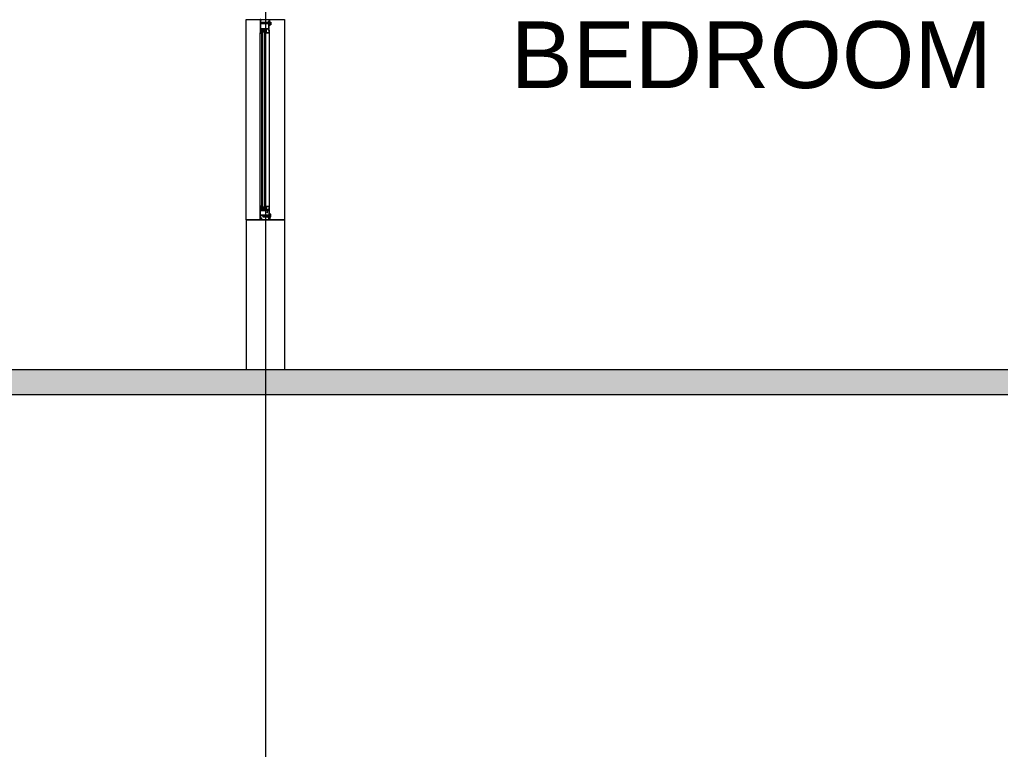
# Model space of a CAD drawing. Header units: metres. Extents: x 750 to 3116, y -341 to 1465.
# Drawn here: x 2693.3 to 2699.18, y 886.01 to 890.39 of the extents above; entities that cross this region are included whole.
import ezdxf

# ---------------------------------------------------------------- set-up
doc = ezdxf.new("R2010")
doc.units = ezdxf.units.M
for name, color, linetype, lineweight in [('Centre Line', 7, 'Continuous', 13), ('Door', 253, 'Continuous', 5), ('Hatch', 251, 'Continuous', 5), ('Hidden line', 251, 'Continuous', 5), ('RCC', 254, 'Continuous', 15), ('Wall ext', 20, 'Continuous', 18), ('WINDOW', 33, 'Continuous', 5)]:
    doc.layers.add(name, color=color, linetype=linetype, lineweight=lineweight)
doc.layers.add('Text', color=7, linetype='Continuous')
doc.styles.get("Standard").update_dxf_attribs({"font": 'arial.ttf'})

# ---------------------------------------------------------------- blocks, each defined once
blk = doc.blocks.new('Window')
at = {"layer": 'WINDOW', "lineweight": 5}
h = blk.add_hatch(dxfattribs=at)
h.set_pattern_fill('DOTS', color=256, scale=20, angle=360, style=0)
h.set_pattern_definition([(1e-14, (11585361.902, 4479157.1984), (0.625, -1.25), [0, -1.25])])
h.paths.add_polyline_path([(11585225.8, 4478958.5), (11585223.8, 4478956.5), (11585223.8, 4478963.5, 0.15153), (11585235.8, 4478963.5), (11585235.8, 4478956.5), (11585233.8, 4478958.5)])
h = blk.add_hatch(dxfattribs=at)
h.set_pattern_fill('HEX', color=256, scale=6, angle=360, style=0)
h.set_pattern_definition([(1e-14, (11585361.902, 4479157.1984), (3e-15, -1.299038), [0.75, -1.5]), (240, (11585361.902, 4479157.1984), (-1.125, 0.649519), [0.75, -1.5]), (300, (11585362.652, 4479157.1984), (-1.125, -0.649519), [0.75, -1.5])])
h.paths.add_polyline_path([(11585224.5, 4478951.5), (11585224.5, 4478956.2), (11585226.1, 4478957.8), (11585233.5, 4478957.8), (11585235.1, 4478956.2), (11585235.1, 4478951.5)])
h = blk.add_hatch(dxfattribs=at)
h.set_pattern_fill('DOTS', color=256, scale=8, angle=90, style=0)
h.set_pattern_definition([(270, (11584876.50757, 4477156.80685), (-0.5, -0.25), [0, -0.5])])
edge = h.paths.add_edge_path(flags=16)
edge.add_line((11585243.9, 4478947.7), (11585243.3, 4478947.7))
edge.add_arc((11585243.3, 4478948.3), 0.6, -270, -90, ccw=False)
edge.add_line((11585243.3, 4478948.9), (11585243.9, 4478948.9))
edge.add_arc((11585243.9, 4478948.3), 0.6, -90, 90, ccw=False)
edge = h.paths.add_edge_path()
edge.add_arc((11585240, 4478950.6), 0.25, 130, 305)
edge.add_line((11585240.1, 4478950.4), (11585240.7, 4478951.2))
edge.add_arc((11585240.9, 4478951), 0.2, 0, 125, ccw=False)
edge.add_line((11585241.1, 4478951), (11585241.1, 4478949.7))
edge.add_line((11585241.1, 4478949.7), (11585239.8, 4478948.3))
edge.add_arc((11585240, 4478948.1), 0.25, 130, 305)
edge.add_line((11585240.1, 4478947.9), (11585240.7, 4478948.7))
edge.add_arc((11585240.9, 4478948.5), 0.2, 0, 125, ccw=False)
edge.add_line((11585241.1, 4478948.5), (11585241.1, 4478947.2))
edge.add_line((11585241.1, 4478947.2), (11585239.8, 4478945.8))
edge.add_arc((11585240, 4478945.6), 0.25, 130, 305)
edge.add_line((11585240.1, 4478945.4), (11585240.7, 4478946.2))
edge.add_arc((11585240.9, 4478946), 0.2, 0, 125, ccw=False)
edge.add_line((11585241.1, 4478946), (11585241.1, 4478945.3))
edge.add_arc((11585239.6, 4478945.3), 1.5, -55, 0, ccw=False)
edge.add_line((11585240.4, 4478944.1), (11585239.1, 4478942.8))
edge.add_arc((11585239.3, 4478942.5), 0.4, 125, 295)
edge.add_line((11585239.5, 4478942.1), (11585241, 4478943))
edge.add_arc((11585245.2, 4478934), 10, 96.65945, 115, ccw=False)
edge.add_arc((11585244, 4478944.4), 0.5, -83.34055, 0)
edge.add_line((11585244.5, 4478944.4), (11585244.5, 4478944.9))
edge.add_line((11585244.5, 4478944.9), (11585242.7, 4478944.9))
edge.add_line((11585242.7, 4478944.9), (11585242.7, 4478946.8))
edge.add_line((11585242.7, 4478946.8), (11585243.7, 4478946.8))
edge.add_line((11585243.7, 4478946.8), (11585243.7, 4478946.5))
edge.add_arc((11585243.9, 4478946.5), 0.2, 180, 321.75836)
edge.add_line((11585244, 4478946.4), (11585245, 4478947.7))
edge.add_arc((11585244.3, 4478948.3), 1, -38.24164, 38.24164)
edge.add_line((11585245, 4478948.9), (11585244, 4478950.2))
edge.add_arc((11585243.9, 4478950.1), 0.2, 38.24164, 180)
edge.add_line((11585243.7, 4478950.1), (11585243.7, 4478949.8))
edge.add_line((11585243.7, 4478949.8), (11585242.7, 4478949.8))
edge.add_line((11585242.7, 4478949.8), (11585242.7, 4478952.6))
edge.add_line((11585242.7, 4478952.6), (11585241.5, 4478952.6))
edge.add_line((11585241.5, 4478952.6), (11585239.8, 4478950.8))
h = blk.add_hatch(dxfattribs=at)
h.set_pattern_fill('DOTS', color=256, scale=20, angle=360, style=0)
h.set_pattern_definition([(360, (11585361.902, 4477692.0772), (0.625, 1.25), [0, -1.25])])
h.paths.add_polyline_path([(11585225.8, 4477890.8), (11585223.8, 4477892.8), (11585223.8, 4477885.8, -0.15153), (11585235.8, 4477885.8), (11585235.8, 4477892.8), (11585233.8, 4477890.8)])
h = blk.add_hatch(dxfattribs=at)
h.set_pattern_fill('HEX', color=256, scale=6, angle=360, style=0)
h.set_pattern_definition([(360, (11585361.902, 4477692.0772), (3e-15, 1.299038), [0.75, -1.5]), (120, (11585361.902, 4477692.0772), (-1.125, -0.649519), [0.75, -1.5]), (60, (11585362.652, 4477692.0772), (-1.125, 0.649519), [0.75, -1.5])])
h.paths.add_polyline_path([(11585224.5, 4477897.8), (11585224.5, 4477893.1), (11585226.1, 4477891.5), (11585233.5, 4477891.5), (11585235.1, 4477893.1), (11585235.1, 4477897.8)])
h = blk.add_hatch(dxfattribs=at)
h.set_pattern_fill('DOTS', color=256, scale=8, angle=90, style=0)
h.set_pattern_definition([(90, (11584876.50757, 4479692.46877), (-0.5, 0.25), [0, -0.5])])
edge = h.paths.add_edge_path(flags=16)
edge.add_line((11585243.9, 4477901.6), (11585243.3, 4477901.6))
edge.add_arc((11585243.3, 4477901), 0.6, 450, 630)
edge.add_line((11585243.3, 4477900.4), (11585243.9, 4477900.4))
edge.add_arc((11585243.9, 4477901), 0.6, 270, 450)
edge = h.paths.add_edge_path()
edge.add_arc((11585240, 4477898.7), 0.25, 55, 230, ccw=False)
edge.add_line((11585240.1, 4477898.9), (11585240.7, 4477898.1))
edge.add_arc((11585240.9, 4477898.3), 0.2, 235, 360)
edge.add_line((11585241.1, 4477898.3), (11585241.1, 4477899.5))
edge.add_line((11585241.1, 4477899.5), (11585239.8, 4477901))
edge.add_arc((11585240, 4477901.2), 0.25, 55, 230, ccw=False)
edge.add_line((11585240.1, 4477901.4), (11585240.7, 4477900.6))
edge.add_arc((11585240.9, 4477900.8), 0.2, 235, 360)
edge.add_line((11585241.1, 4477900.8), (11585241.1, 4477902))
edge.add_line((11585241.1, 4477902), (11585239.8, 4477903.5))
edge.add_arc((11585240, 4477903.7), 0.25, 55, 230, ccw=False)
edge.add_line((11585240.1, 4477903.9), (11585240.7, 4477903.1))
edge.add_arc((11585240.9, 4477903.3), 0.2, 235, 360)
edge.add_line((11585241.1, 4477903.3), (11585241.1, 4477904))
edge.add_arc((11585239.6, 4477904), 1.5, 360, 415)
edge.add_line((11585240.4, 4477905.2), (11585239.1, 4477906.5))
edge.add_arc((11585239.3, 4477906.8), 0.4, 65, 235, ccw=False)
edge.add_line((11585239.5, 4477907.2), (11585241, 4477906.3))
edge.add_arc((11585245.2, 4477915.3), 10, 245, 263.34055)
edge.add_arc((11585244, 4477904.9), 0.5, 360, 443.34055, ccw=False)
edge.add_line((11585244.5, 4477904.9), (11585244.5, 4477904.4))
edge.add_line((11585244.5, 4477904.4), (11585242.7, 4477904.4))
edge.add_line((11585242.7, 4477904.4), (11585242.7, 4477902.5))
edge.add_line((11585242.7, 4477902.5), (11585243.7, 4477902.5))
edge.add_line((11585243.7, 4477902.5), (11585243.7, 4477902.8))
edge.add_arc((11585243.9, 4477902.8), 0.2, 38.24164, 180, ccw=False)
edge.add_line((11585244, 4477902.9), (11585245, 4477901.6))
edge.add_arc((11585244.3, 4477901), 1, 321.75836, 398.24164, ccw=False)
edge.add_line((11585245, 4477900.4), (11585244, 4477899.1))
edge.add_arc((11585243.9, 4477899.2), 0.2, 180, 321.75836, ccw=False)
edge.add_line((11585243.7, 4477899.2), (11585243.7, 4477899.5))
edge.add_line((11585243.7, 4477899.5), (11585242.7, 4477899.5))
edge.add_line((11585242.7, 4477899.5), (11585242.7, 4477896.7))
edge.add_line((11585242.7, 4477896.7), (11585241.5, 4477896.7))
edge.add_line((11585241.5, 4477896.7), (11585239.8, 4477898.5))
for p, q in [((11585189, 4479007.9), (11585183.8, 4479007.9)), ((11585183.8, 4479007.9), (11585183.8, 4478992.2)), ((11585185.4, 4478999.5), (11585185.4, 4479005.9)), ((11585245.8, 4479005.9), (11585185.4, 4479005.9)), ((11585187.2, 4478999.5), (11585185.4, 4478999.5)), ((11585187.2, 4479000.5), (11585187.2, 4478999.5)), ((11585188.2, 4479000.5), (11585187.2, 4479000.5)), ((11585188.2, 4478999.5), (11585188.2, 4479000.5)), ((11585188.8, 4478999.5), (11585188.2, 4478999.5)), ((11585188.8, 4478998.3), (11585188.8, 4478999.5)), ((11585189, 4479007.9), (11585189, 4479019.1)), ((11585189.2, 4479019.3), (11585193.5, 4479019.3)), ((11585190.6, 4479018), (11585190.6, 4479013)), ((11585193.2, 4479018), (11585190.6, 4479018)), ((11585190.6, 4479013), (11585193.2, 4479013)), ((11585192.4, 4479011.8), (11585190.6, 4479011.8)), ((11585190.6, 4479011.8), (11585190.6, 4479007.9)), ((11585245.8, 4479007.9), (11585190.6, 4479007.9)), ((11585192.4, 4479010.8), (11585192.4, 4479011.8)), ((11585193.4, 4479010.8), (11585192.4, 4479010.8)), ((11585193.2, 4479017), (11585193.2, 4479018)), ((11585193.2, 4479013), (11585193.2, 4479013.7)), ((11585193.4, 4479011.8), (11585193.4, 4479010.8)), ((11585194, 4479011.8), (11585193.4, 4479011.8)), ((11585194, 4479018.8), (11585194, 4479017.7)), ((11585194, 4479013), (11585194, 4479011.8)), ((11585184, 4478992), (11585188.3, 4478992)), ((11585185.4, 4478993.3), (11585185.4, 4478998.3)), ((11585185.4, 4478998.3), (11585188, 4478998.3)), ((11585188, 4478993.3), (11585185.4, 4478993.3)), ((11585188, 4478998.3), (11585188, 4478997.5)), ((11585188, 4478994.2), (11585188, 4478993.3)), ((11585188.8, 4478992.5), (11585188.8, 4478993.5)), ((11585192.8, 4478953.8), (11585192.8, 4477895.4)), ((11585219.8, 4478963.5), (11585219.8, 4477885.8)), ((11585223.8, 4478963.5), (11585223.8, 4477885.8)), ((11585235.8, 4478963.5), (11585235.8, 4477885.8)), ((11585239.8, 4478963.5), (11585239.8, 4477885.8)), ((11585247.8, 4477891.7), (11585247.8, 4478944.6)), ((11585183.8, 4477841.4), (11585183.8, 4477857.1)), ((11585189, 4477841.4), (11585183.8, 4477841.4)), ((11585184, 4477857.3), (11585188.3, 4477857.3)), ((11585185.4, 4477856), (11585185.4, 4477851)), ((11585188, 4477856), (11585185.4, 4477856)), ((11585185.4, 4477851), (11585188, 4477851)), ((11585187.2, 4477849.8), (11585185.4, 4477849.8)), ((11585185.4, 4477849.8), (11585185.4, 4477843.4)), ((11585231.2, 4477843.4), (11585185.4, 4477843.4)), ((11585187.2, 4477848.8), (11585187.2, 4477849.8)), ((11585188.2, 4477848.8), (11585187.2, 4477848.8)), ((11585188, 4477855), (11585188, 4477856)), ((11585188, 4477851), (11585188, 4477851.8)), ((11585188.2, 4477849.8), (11585188.2, 4477848.8)), ((11585188.8, 4477849.8), (11585188.2, 4477849.8)), ((11585188.8, 4477856.8), (11585188.8, 4477855.8)), ((11585188.8, 4477851), (11585188.8, 4477849.8)), ((11585189, 4477841.4), (11585189, 4477830.2)), ((11585189.2, 4477830), (11585193.5, 4477830)), ((11585190.6, 4477837.5), (11585190.6, 4477841.4)), ((11585231.2, 4477841.4), (11585190.6, 4477841.4)), ((11585192.4, 4477837.5), (11585190.6, 4477837.5)), ((11585190.6, 4477831.3), (11585190.6, 4477836.3)), ((11585190.6, 4477836.3), (11585193.2, 4477836.3)), ((11585193.2, 4477831.3), (11585190.6, 4477831.3)), ((11585192.4, 4477838.5), (11585192.4, 4477837.5)), ((11585193.4, 4477838.5), (11585192.4, 4477838.5)), ((11585193.2, 4477836.3), (11585193.2, 4477835.5)), ((11585193.2, 4477832.3), (11585193.2, 4477831.3)), ((11585193.4, 4477837.5), (11585193.4, 4477838.5)), ((11585194, 4477837.5), (11585193.4, 4477837.5)), ((11585194, 4477836.3), (11585194, 4477837.5)), ((11585194, 4477830.5), (11585194, 4477831.5)), ((11585200.4, 4477879.1), (11585200.4, 4477880.6)), ((11585231.2, 4477841.4), (11585231.2, 4477843.4))]:
    blk.add_line(p, q, dxfattribs=at)
at = {"layer": 'WINDOW', "linetype": 'Continuous', "lineweight": 5}
for p, q in [((11585189, 4479019.1), (11585189, 4479024.2)), ((11585243.3, 4479024.2), (11585189, 4479024.2)), ((11585223.8, 4478963.5), (11585219.8, 4478963.5)), ((11585239.8, 4478963.5), (11585235.8, 4478963.5)), ((11585223.8, 4477885.8), (11585219.8, 4477885.8)), ((11585239.8, 4477885.8), (11585235.8, 4477885.8)), ((11585189.2, 4477830), (11585189.2, 4477824.2)), ((11585242.3, 4477824.2), (11585189.2, 4477824.2)), ((11585200.8, 4477879.2), (11585200.8, 4477880.6))]:
    blk.add_line(p, q, dxfattribs=at)
at = {"layer": 'WINDOW', "color": 132, "lineweight": 5, "true_color": 0x20dfd9}
for p, q in [((11585220.8, 4478963.5), (11585220.8, 4477885.8)), ((11585221.8, 4478963.5), (11585221.8, 4477885.8)), ((11585222.8, 4478963.5), (11585222.8, 4477885.8)), ((11585236.8, 4478963.5), (11585236.8, 4477885.8)), ((11585237.8, 4478963.5), (11585237.8, 4477885.8)), ((11585238.8, 4478963.5), (11585238.8, 4477885.8))]:
    blk.add_line(p, q, dxfattribs=at)
at = {"layer": 'WINDOW', "color": 252, "lineweight": 5}
for p, q in [((11585204.5, 4477880.1), (11585203.7, 4477880.9)), ((11585206.4, 4477879), (11585204.2, 4477879.2)), ((11585206.4, 4477878.1), (11585204.2, 4477878.3)), ((11585206.4, 4477877.2), (11585204.2, 4477877.5)), ((11585206.4, 4477876.4), (11585204.2, 4477876.6)), ((11585206.4, 4477875.5), (11585204.2, 4477875.7)), ((11585206.4, 4477874.6), (11585204.2, 4477874.8)), ((11585206.4, 4477873.7), (11585204.2, 4477873.9)), ((11585206.4, 4477872.8), (11585204.2, 4477873)), ((11585206.4, 4477872), (11585204.2, 4477872.2)), ((11585206.4, 4477871.1), (11585204.2, 4477871.3)), ((11585206.4, 4477870.2), (11585204.2, 4477870.4)), ((11585206.4, 4477869.3), (11585204.2, 4477869.5)), ((11585206.4, 4477868.4), (11585204.2, 4477868.6)), ((11585206.4, 4477867.5), (11585204.2, 4477867.8)), ((11585206.4, 4477879.9), (11585204.5, 4477880.1)), ((11585206.2, 4477866.7), (11585204.5, 4477866.9)), ((11585204.8, 4477866.6), (11585205.4, 4477864.5)), ((11585204.8, 4477866.6), (11585205.4, 4477864.5)), ((11585205.4, 4477864.5), (11585205.8, 4477866.4)), ((11585206.1, 4477880.1), (11585207, 4477880.9))]:
    blk.add_line(p, q, dxfattribs=at)
at = {"layer": 'WINDOW', "lineweight": 5}
for points in [[(11585190.3, 4478997.1), (11585190.9, 4478996.2), (11585192, 4478995.3, -0.244202), (11585193.1, 4478992.9, -0.299763), (11585191.9, 4478991.1, -0.35636), (11585188.9, 4478991.6), (11585188.9, 4478994.3, 0.414214), (11585188.7, 4478994.5), (11585187.6, 4478994.5, 0.558844), (11585187.4, 4478994.3), (11585187.7, 4478993.7, -0.558844), (11585187.6, 4478993.4), (11585187.6, 4478993.4, -0.244674), (11585187.2, 4478993.6), (11585186.1, 4478995.3, -0.31535), (11585186.1, 4478996.4), (11585187.2, 4478998.1, -0.244674), (11585187.6, 4478998.3), (11585187.6, 4478998.3, -0.558844), (11585187.7, 4478998), (11585187.4, 4478997.4, 0.558844), (11585187.6, 4478997.2), (11585188.7, 4478997.2, 0.414214), (11585188.9, 4478997.4), (11585188.9, 4478999.5, -1.099193), (11585190.3, 4479000)], [(11585195.5, 4479016.6), (11585196, 4479015.7), (11585197.2, 4479014.8, -0.244202), (11585198.2, 4479012.4, -0.299763), (11585197, 4479010.6, -0.35636), (11585194, 4479011.2), (11585194, 4479013.9, 0.414214), (11585193.8, 4479014.1), (11585192.8, 4479014.1, 0.558844), (11585192.6, 4479013.8), (11585192.9, 4479013.2, -0.558844), (11585192.7, 4479012.9), (11585192.7, 4479012.9, -0.244674), (11585192.3, 4479013.1), (11585191.2, 4479014.8, -0.31535), (11585191.2, 4479015.9), (11585192.3, 4479017.6, -0.244674), (11585192.7, 4479017.8), (11585192.7, 4479017.8, -0.558844), (11585192.9, 4479017.5), (11585192.6, 4479016.9, 0.558844), (11585192.8, 4479016.7), (11585193.8, 4479016.7, 0.414214), (11585194, 4479016.9), (11585194, 4479019, -1.099193), (11585195.5, 4479019.5)], [(11585194.8, 4479015.8), (11585194.8, 4479011.7, 0.342445), (11585195.5, 4479011.2, 0.602882), (11585197.3, 4479012.7, 0.312924), (11585196.5, 4479014), (11585195.9, 4479014.7)], [(11585189.7, 4478996.3), (11585189.7, 4478992.1, 0.342445), (11585190.4, 4478991.6, 0.602882), (11585192.1, 4478993.2, 0.312924), (11585191.3, 4478994.5), (11585190.7, 4478995.1)], [(11585219.7, 4478955.3), (11585216, 4478948.6, 0.51413), (11585216.4, 4478947.7), (11585216.9, 4478947.6), (11585216.9, 4478944.2), (11585215.5, 4478944.1, 0.651549), (11585215.2, 4478943.2, 0.097661), (11585221.7, 4478939.3, 0.81914), (11585222.1, 4478939.9, -0.331465), (11585220, 4478951.7), (11585221.6, 4478954.9, 0.556642), (11585221.1, 4478955.6), (11585220.2, 4478955.6, 0.273399)], [(11585239.8, 4478950.8, 0.957292), (11585240.1, 4478950.4), (11585240.7, 4478951.2, -0.606815), (11585241.1, 4478951), (11585241.1, 4478949.7), (11585239.8, 4478948.3, 0.957292), (11585240.1, 4478947.9), (11585240.7, 4478948.7, -0.606815), (11585241.1, 4478948.5), (11585241.1, 4478947.2), (11585239.8, 4478945.8, 0.957292), (11585240.1, 4478945.4), (11585240.7, 4478946.2, -0.606815), (11585241.1, 4478946), (11585241.1, 4478945.3, -0.244698), (11585240.4, 4478944.1), (11585239.1, 4478942.8, 0.916331), (11585239.5, 4478942.1), (11585241, 4478943, -0.080197), (11585244, 4478943.9, 0.380566), (11585244.5, 4478944.4), (11585244.5, 4478944.9), (11585242.7, 4478944.9), (11585242.7, 4478946.8), (11585243.7, 4478946.8), (11585243.7, 4478946.5, 0.711703), (11585244, 4478946.4), (11585245, 4478947.7, 0.346688), (11585245, 4478948.9), (11585244, 4478950.2, 0.711703), (11585243.7, 4478950.1), (11585243.7, 4478949.8), (11585242.7, 4478949.8), (11585242.7, 4478952.6), (11585241.5, 4478952.6)], [(11585219.7, 4477894), (11585216, 4477900.7, -0.51413), (11585216.4, 4477901.6), (11585216.9, 4477901.6), (11585216.9, 4477905), (11585215.5, 4477905.2, -0.651549), (11585215.2, 4477906, -0.097661), (11585221.7, 4477910, -0.81914), (11585222.1, 4477909.4, 0.331465), (11585220, 4477897.6), (11585221.6, 4477894.4, -0.556642), (11585221.1, 4477893.6), (11585220.2, 4477893.6, -0.273399)], [(11585239.8, 4477898.5, -0.957292), (11585240.1, 4477898.9), (11585240.7, 4477898.1, 0.606815), (11585241.1, 4477898.3), (11585241.1, 4477899.5), (11585239.8, 4477901, -0.957292), (11585240.1, 4477901.4), (11585240.7, 4477900.6, 0.606815), (11585241.1, 4477900.8), (11585241.1, 4477902), (11585239.8, 4477903.5, -0.957292), (11585240.1, 4477903.9), (11585240.7, 4477903.1, 0.606815), (11585241.1, 4477903.3), (11585241.1, 4477904, 0.244698), (11585240.4, 4477905.2), (11585239.1, 4477906.5, -0.916331), (11585239.5, 4477907.2), (11585241, 4477906.3, 0.080197), (11585244, 4477905.4, -0.380566), (11585244.5, 4477904.9), (11585244.5, 4477904.4), (11585242.7, 4477904.4), (11585242.7, 4477902.5), (11585243.7, 4477902.5), (11585243.7, 4477902.8, -0.711703), (11585244, 4477902.9), (11585245, 4477901.6, -0.346688), (11585245, 4477900.4), (11585244, 4477899.1, -0.711703), (11585243.7, 4477899.2), (11585243.7, 4477899.5), (11585242.7, 4477899.5), (11585242.7, 4477896.7), (11585241.5, 4477896.7)], [(11585190.3, 4477852.2), (11585190.9, 4477853), (11585192, 4477854, 0.244202), (11585193.1, 4477856.4, 0.299763), (11585191.9, 4477858.2, 0.35636), (11585188.9, 4477857.6), (11585188.9, 4477854.9, -0.414214), (11585188.7, 4477854.7), (11585187.6, 4477854.7, -0.558844), (11585187.4, 4477855), (11585187.7, 4477855.6, 0.558844), (11585187.6, 4477855.9), (11585187.6, 4477855.9, 0.244674), (11585187.2, 4477855.7), (11585186.1, 4477854, 0.31535), (11585186.1, 4477852.9), (11585187.2, 4477851.2, 0.244674), (11585187.6, 4477851), (11585187.6, 4477851, 0.558844), (11585187.7, 4477851.3), (11585187.4, 4477851.8, -0.558844), (11585187.6, 4477852.1), (11585188.7, 4477852.1, -0.414214), (11585188.9, 4477851.9), (11585188.9, 4477849.7, 1.099193), (11585190.3, 4477849.3)], [(11585189.7, 4477853), (11585189.7, 4477857.1, -0.342445), (11585190.4, 4477857.6, -0.602882), (11585192.1, 4477856, -0.312924), (11585191.3, 4477854.7), (11585190.7, 4477854.1)], [(11585195.5, 4477832.7), (11585196, 4477833.5), (11585197.2, 4477834.5, 0.244202), (11585198.2, 4477836.9, 0.299763), (11585197, 4477838.7, 0.35636), (11585194, 4477838.1), (11585194, 4477835.4, -0.414214), (11585193.8, 4477835.2), (11585192.8, 4477835.2, -0.558844), (11585192.6, 4477835.5), (11585192.9, 4477836.1, 0.558844), (11585192.7, 4477836.4), (11585192.7, 4477836.4, 0.244674), (11585192.3, 4477836.2), (11585191.2, 4477834.5, 0.31535), (11585191.2, 4477833.3), (11585192.3, 4477831.7, 0.244674), (11585192.7, 4477831.5), (11585192.7, 4477831.5, 0.558844), (11585192.9, 4477831.8), (11585192.6, 4477832.3, -0.558844), (11585192.8, 4477832.6), (11585193.8, 4477832.6, -0.414214), (11585194, 4477832.4), (11585194, 4477830.2, 1.099193), (11585195.5, 4477829.8)], [(11585194.8, 4477833.5), (11585194.8, 4477837.6, -0.342445), (11585195.5, 4477838.1, -0.602882), (11585197.3, 4477836.5, -0.312924), (11585196.5, 4477835.2), (11585195.9, 4477834.6)], [(11585241.3, 4477827.6), (11585240.8, 4477828.5), (11585239.6, 4477829.5, -0.244202), (11585238.5, 4477831.9, -0.299763), (11585239.8, 4477833.7, -0.35636), (11585242.8, 4477833.1), (11585242.8, 4477830.4, 0.414214), (11585243, 4477830.2), (11585244, 4477830.2, 0.558844), (11585244.2, 4477830.5), (11585243.9, 4477831.1, -0.558844), (11585244.1, 4477831.4), (11585244.1, 4477831.4, -0.244674), (11585244.5, 4477831.1), (11585245.6, 4477829.5, -0.31535), (11585245.6, 4477828.3), (11585244.5, 4477826.7, -0.244674), (11585244.1, 4477826.4), (11585244.1, 4477826.4, -0.558844), (11585243.9, 4477826.7), (11585244.2, 4477827.3, 0.558844), (11585244, 4477827.6), (11585243, 4477827.6, 0.414214), (11585242.8, 4477827.4), (11585242.8, 4477825.2, -1.099193), (11585241.3, 4477824.8)], [(11585242, 4477828.5), (11585242, 4477832.6, 0.342445), (11585241.3, 4477833.1, 0.602882), (11585239.5, 4477831.5, 0.312924), (11585240.3, 4477830.2), (11585240.9, 4477829.6)], [(11585245.8, 4477830.8), (11585244.4, 4477830.8, 0.414214), (11585244.2, 4477830.6), (11585244.2, 4477829.6, 0.414214), (11585244.4, 4477829.4), (11585245.8, 4477829.4, 0.272435), (11585245.9, 4477829.5), (11585246.2, 4477830, 0.259007), (11585246.2, 4477830.2), (11585245.9, 4477830.7, 0.272435)]]:
    blk.add_lwpolyline(points, format="xyb", close=True, dxfattribs=at)
for points in [[(11585244.4, 4479000), (11585245.8, 4479000), (11585245.8, 4479016.7), (11585244.4, 4479016.7), (11585244.4, 4479015.7), (11585243.4, 4479015.7), (11585243.4, 4479016.7), (11585242.8, 4479016.7), (11585242.8, 4479017.9, -0.341994), (11585243.5, 4479018.8, -0.490316), (11585243.6, 4479018.7), (11585243.6, 4479017.9), (11585246.2, 4479017.9), (11585246.2, 4479022.9), (11585243.6, 4479022.9), (11585243.6, 4479021.9, -0.490316), (11585243.5, 4479021.8, -0.341994), (11585242.8, 4479022.7), (11585242.8, 4479023.7, -0.414216), (11585243.3, 4479024.2), (11585247.6, 4479024.2, -0.414214), (11585247.8, 4479024), (11585247.8, 4478944.7, -0.414214), (11585247.6, 4478944.5), (11585243.3, 4478944.5, -0.414216), (11585242.8, 4478945), (11585242.8, 4478946, -0.341994), (11585243.5, 4478946.9, -0.490316), (11585243.6, 4478946.8), (11585243.6, 4478945.8), (11585246.2, 4478945.8), (11585246.2, 4478950.8), (11585243.6, 4478950.8), (11585243.6, 4478950, -0.490316), (11585243.5, 4478949.9, -0.341994), (11585242.8, 4478950.8), (11585242.8, 4478952), (11585243.4, 4478952), (11585243.4, 4478953), (11585244.4, 4478953), (11585244.4, 4478952), (11585245.8, 4478952), (11585245.8, 4478968.7), (11585244.4, 4478968.7), (11585244.4, 4478967.7), (11585243.4, 4478967.7), (11585243.4, 4478968.7), (11585226.8, 4478968.7), (11585226.8, 4478964.5, -0.414214), (11585225.8, 4478963.5), (11585224.3, 4478963.5, -0.414214), (11585223.6, 4478964.2), (11585223.6, 4478964.9), (11585225.4, 4478964.9), (11585225.4, 4478968.7), (11585215.8, 4478968.7), (11585215.8, 4478964.9), (11585217.6, 4478964.9), (11585217.6, 4478964.2, -0.414214), (11585216.9, 4478963.5), (11585215.6, 4478963.5), (11585212.3, 4478963.5, -0.414214), (11585211.3, 4478964.5), (11585211.3, 4478965.2), (11585213.8, 4478965.2), (11585213.8, 4478968.7), (11585194.8, 4478968.7), (11585194.8, 4478965.2), (11585197.3, 4478965.2), (11585197.3, 4478964.5, -0.414214), (11585196.3, 4478963.5), (11585192.8, 4478963.5), (11585192.8, 4479005.2), (11585196.3, 4479005.2, -0.414214), (11585197.3, 4479004.2), (11585197.3, 4479003.5), (11585194.8, 4479003.5), (11585194.8, 4479000), (11585213.8, 4479000), (11585213.8, 4479003.5), (11585211.3, 4479003.5), (11585211.3, 4479004.2, -0.414214), (11585212.3, 4479005.2), (11585215.6, 4479005.2), (11585216.9, 4479005.2, -0.414214), (11585217.6, 4479004.5), (11585217.6, 4479003.8), (11585215.8, 4479003.8), (11585215.8, 4479000), (11585225.4, 4479000), (11585225.4, 4479003.8), (11585223.6, 4479003.8), (11585223.6, 4479004.5, -0.414214), (11585224.3, 4479005.2), (11585225.8, 4479005.2, -0.414214), (11585226.8, 4479004.2), (11585226.8, 4479000), (11585243.4, 4479000), (11585243.4, 4479001), (11585244.4, 4479001), (11585244.4, 4479000)], [(11585244.4, 4477849.3), (11585245.8, 4477849.3), (11585245.8, 4477832.6), (11585244.4, 4477832.6), (11585244.4, 4477833.6), (11585243.4, 4477833.6), (11585243.4, 4477832.6), (11585242.8, 4477832.6), (11585242.8, 4477831.4, 0.341994), (11585243.5, 4477830.5, 0.490316), (11585243.6, 4477830.6), (11585243.6, 4477831.4), (11585246.2, 4477831.4), (11585246.2, 4477826.4), (11585243.6, 4477826.4), (11585243.6, 4477827.4, 0.490316), (11585243.5, 4477827.5, 0.341994), (11585242.8, 4477826.6), (11585242.8, 4477825.6, 0.414216), (11585243.3, 4477825.1), (11585247.6, 4477825.1, 0.414214), (11585247.8, 4477825.3), (11585247.8, 4477904.6, 0.414214), (11585247.6, 4477904.8), (11585243.3, 4477904.8, 0.414216), (11585242.8, 4477904.3), (11585242.8, 4477903.3, 0.341994), (11585243.5, 4477902.4, 0.490316), (11585243.6, 4477902.5), (11585243.6, 4477903.5), (11585246.2, 4477903.5), (11585246.2, 4477898.5), (11585243.6, 4477898.5), (11585243.6, 4477899.3, 0.490316), (11585243.5, 4477899.4, 0.341994), (11585242.8, 4477898.5), (11585242.8, 4477897.3), (11585243.4, 4477897.3), (11585243.4, 4477896.3), (11585244.4, 4477896.3), (11585244.4, 4477897.3), (11585245.8, 4477897.3), (11585245.8, 4477880.6), (11585244.4, 4477880.6), (11585244.4, 4477881.6), (11585243.4, 4477881.6), (11585243.4, 4477880.6), (11585226.8, 4477880.6), (11585226.8, 4477884.8, 0.414214), (11585225.8, 4477885.8), (11585224.3, 4477885.8, 0.414214), (11585223.6, 4477885.1), (11585223.6, 4477884.4), (11585225.4, 4477884.4), (11585225.4, 4477880.6), (11585215.8, 4477880.6), (11585215.8, 4477884.4), (11585217.6, 4477884.4), (11585217.6, 4477885.1, 0.414214), (11585216.9, 4477885.8), (11585215.6, 4477885.8), (11585212.3, 4477885.8, 0.414214), (11585211.3, 4477884.8), (11585211.3, 4477884.1), (11585213.8, 4477884.1), (11585213.8, 4477880.6), (11585194.8, 4477880.6), (11585194.8, 4477884.1), (11585197.3, 4477884.1), (11585197.3, 4477884.8, 0.414214), (11585196.3, 4477885.8), (11585192.8, 4477885.8), (11585192.8, 4477844.1), (11585196.3, 4477844.1, 0.414214), (11585197.3, 4477845.1), (11585197.3, 4477845.8), (11585194.8, 4477845.8), (11585194.8, 4477849.3), (11585213.8, 4477849.3), (11585213.8, 4477845.8), (11585211.3, 4477845.8), (11585211.3, 4477845.1, 0.414214), (11585212.3, 4477844.1), (11585215.6, 4477844.1), (11585216.9, 4477844.1, 0.414214), (11585217.6, 4477844.8), (11585217.6, 4477845.5), (11585215.8, 4477845.5), (11585215.8, 4477849.3), (11585225.4, 4477849.3), (11585225.4, 4477845.5), (11585223.6, 4477845.5), (11585223.6, 4477844.8, 0.414214), (11585224.3, 4477844.1), (11585225.8, 4477844.1, 0.414214), (11585226.8, 4477845.1), (11585226.8, 4477849.3), (11585243.4, 4477849.3), (11585243.4, 4477848.3), (11585244.4, 4477848.3), (11585244.4, 4477849.3)]]:
    blk.add_lwpolyline(points, format="xyb", dxfattribs=at)
at = {"layer": 'WINDOW', "linetype": 'Continuous', "lineweight": 5}
for points in [[(11585211.1, 4478952), (11585211.1, 4478945.7), (11585215, 4478945.7, 0.458435), (11585215.5, 4478946.3), (11585215.4, 4478947.1, -0.458435), (11585215.9, 4478947.7), (11585216.1, 4478947.7, -0.371333), (11585216.6, 4478947.3), (11585216.8, 4478945.7), (11585216.8, 4478944.8, -0.414214), (11585216.5, 4478944.5), (11585193.3, 4478944.4, -0.414214), (11585192.8, 4478944.9), (11585192.8, 4478962.7, -0.414214), (11585193.3, 4478963.2), (11585193.5, 4478963.2, -0.414214), (11585194, 4478962.7), (11585194, 4478962.7), (11585197, 4478962.8, 0.414214), (11585197.5, 4478963.3), (11585197.5, 4478965.6), (11585196.7, 4478966, -0.414205), (11585196.6, 4478966.4), (11585197.5, 4478967.9, -0.772881), (11585198.7, 4478967.6), (11585198.7, 4478962.1, -0.414231), (11585198.2, 4478961.6), (11585194, 4478961.5), (11585194, 4478945.6), (11585209.9, 4478945.7), (11585209.9, 4478967.9, -0.414214), (11585210.2, 4478968.2), (11585210.5, 4478968.2, -0.256041), (11585210.8, 4478968.1), (11585212.2, 4478965.9, -0.538245), (11585212, 4478965.7), (11585211.1, 4478965.7), (11585211.1, 4478952.6), (11585211.4, 4478952.3), (11585211.1, 4478952)], [(11585211.1, 4477897.2), (11585211.1, 4477903.6), (11585215, 4477903.6, -0.458435), (11585215.5, 4477903), (11585215.4, 4477902.2, 0.458435), (11585215.9, 4477901.6), (11585216.1, 4477901.6, 0.371333), (11585216.6, 4477902), (11585216.8, 4477903.6), (11585216.8, 4477904.5, 0.414214), (11585216.5, 4477904.8), (11585193.3, 4477904.8, 0.414214), (11585192.8, 4477904.3), (11585192.8, 4477886.5, 0.414214), (11585193.3, 4477886), (11585193.5, 4477886, 0.414214), (11585194, 4477886.5), (11585194, 4477886.5), (11585197, 4477886.5, -0.414214), (11585197.5, 4477886), (11585197.5, 4477883.7), (11585196.7, 4477883.2, 0.414205), (11585196.6, 4477882.8), (11585197.5, 4477881.4, 0.772881), (11585198.7, 4477881.7), (11585198.7, 4477887.2, 0.414231), (11585198.2, 4477887.7), (11585194, 4477887.7), (11585194, 4477903.6), (11585209.9, 4477903.6), (11585209.9, 4477881.3, 0.414214), (11585210.2, 4477881), (11585210.5, 4477881, 0.256041), (11585210.8, 4477881.2), (11585212.2, 4477883.3, 0.538245), (11585212, 4477883.6), (11585211.1, 4477883.6), (11585211.1, 4477896.6), (11585211.4, 4477896.9), (11585211.1, 4477897.2)]]:
    blk.add_lwpolyline(points, format="xyb", dxfattribs=at)
at = {"layer": 'WINDOW', "lineweight": 5}
for points in [[(11585194.8, 4478970.7), (11585194.8, 4478998), (11585245.8, 4478998), (11585245.8, 4478970.7)], [(11585223.8, 4478950.8), (11585235.8, 4478950.8), (11585235.8, 4478956.5), (11585233.8, 4478958.5), (11585225.8, 4478958.5), (11585223.8, 4478956.5)], [(11585224.5, 4478951.5), (11585224.5, 4478956.2), (11585226.1, 4478957.8), (11585233.5, 4478957.8), (11585235.1, 4478956.2), (11585235.1, 4478951.5)], [(11585223.8, 4477898.5), (11585235.8, 4477898.5), (11585235.8, 4477892.8), (11585233.8, 4477890.8), (11585225.8, 4477890.8), (11585223.8, 4477892.8)], [(11585224.5, 4477897.8), (11585224.5, 4477893.1), (11585226.1, 4477891.5), (11585233.5, 4477891.5), (11585235.1, 4477893.1), (11585235.1, 4477897.8)], [(11585194.8, 4477878.6), (11585194.8, 4477851.3), (11585245.8, 4477851.3), (11585245.8, 4477878.6)]]:
    blk.add_lwpolyline(points, close=True, dxfattribs=at)
at = {"layer": 'WINDOW', "color": 252, "lineweight": 5}
for points in [[(11585205.7, 4477881.1), (11585205.7, 4477880.5), (11585205, 4477880.5), (11585205, 4477881.1, 0.051033), (11585203.8, 4477881, 0.343503), (11585203.7, 4477880.9)], [(11585207, 4477880.9, 0.343503), (11585206.9, 4477881, 0.051058), (11585205.7, 4477881.1)]]:
    blk.add_lwpolyline(points, format="xyb", dxfattribs=at)
blk.add_lwpolyline([(11585204.5, 4477880.1), (11585206.1, 4477880.1)], dxfattribs=at)
at = {"layer": 'WINDOW', "lineweight": 5}
for centre, radius, start, end in [((11585189.2, 4479019.1), 0.2, 89.26197, 180), ((11585193.3, 4479017), 0.1, 180, 284.47777), ((11585193.3, 4479013.7), 0.1, 75.52223, 180), ((11585193.1, 4479017.7), 0.9, 284.47777, 359.99933), ((11585193.1, 4479013), 0.9, 0.00067, 75.52223), ((11585193.5, 4479018.8), 0.5, 359.99947, 90), ((11585184, 4478992.2), 0.2, 180, 270.73803), ((11585188.1, 4478997.5), 0.1, 180, 284.47777), ((11585188.1, 4478994.2), 0.1, 75.52223, 180), ((11585187.9, 4478998.3), 0.9, 284.47777, 359.99933), ((11585187.9, 4478993.5), 0.9, 0.00067, 75.52223), ((11585188.3, 4478992.5), 0.5, 270, 0.00053), ((11585229.8, 4478982.8), 20.3, 252.76707, 287.23293), ((11585229.8, 4477866.4), 20.3, 72.76707, 107.23293), ((11585184, 4477857.1), 0.2, 89.26197, 180), ((11585188.1, 4477855), 0.1, 180, 284.47777), ((11585188.1, 4477851.8), 0.1, 75.52223, 180), ((11585187.9, 4477855.8), 0.9, 284.47777, 359.99933), ((11585187.9, 4477851), 0.9, 0.00067, 75.52223), ((11585188.3, 4477856.8), 0.5, 359.99947, 90), ((11585189.2, 4477830.2), 0.2, 180, 270.73803), ((11585193.3, 4477835.5), 0.1, 180, 284.47777), ((11585193.3, 4477832.3), 0.1, 75.52223, 180), ((11585193.1, 4477836.3), 0.9, 284.47777, 359.99933), ((11585193.1, 4477831.5), 0.9, 0.00067, 75.52223), ((11585193.5, 4477830.5), 0.5, 270, 0.00053)]:
    blk.add_arc(centre, radius, start, end, dxfattribs=at)
at = {"layer": 'WINDOW', "color": 252, "lineweight": 5}
for centre, radius, start, end in [((11585204.2, 4477879.7), 0.496, 276.07912, 51.49679), ((11585204.2, 4477878.8), 0.441, 270, 90), ((11585204.2, 4477877.9), 0.441, 270, 90), ((11585204.2, 4477877), 0.441, 270, 90), ((11585204.2, 4477876.1), 0.441, 270, 90), ((11585204.2, 4477875.2), 0.441, 270, 90), ((11585204.2, 4477874.4), 0.441, 270, 90), ((11585204.2, 4477873.5), 0.441, 270, 90), ((11585204.2, 4477872.6), 0.441, 270, 90), ((11585204.2, 4477871.7), 0.441, 270, 90), ((11585204.2, 4477870.8), 0.441, 270, 90), ((11585204.2, 4477870), 0.441, 270, 90), ((11585204.2, 4477869.1), 0.441, 270, 90), ((11585204.2, 4477868.2), 0.441, 270, 90), ((11585204.2, 4477867.3), 0.477, 301.684, 85.80332), ((11585204.4, 4477866.4), 0.477, 32.02696, 85.80332), ((11585206.2, 4477866.2), 0.463, 92.68482, 159.86735), ((11585206.4, 4477879.5), 0.441, 90, 270), ((11585206.4, 4477878.6), 0.441, 90, 270), ((11585206.4, 4477877.7), 0.441, 90, 270), ((11585206.4, 4477876.8), 0.441, 90, 270), ((11585206.4, 4477875.9), 0.441, 90, 270), ((11585206.4, 4477875), 0.441, 90, 270), ((11585206.4, 4477874.2), 0.441, 90, 270), ((11585206.4, 4477873.3), 0.441, 90, 270), ((11585206.4, 4477872.4), 0.441, 90, 270), ((11585206.4, 4477871.5), 0.441, 90, 270), ((11585206.4, 4477870.6), 0.441, 90, 270), ((11585206.4, 4477869.8), 0.441, 90, 270), ((11585206.4, 4477868.9), 0.441, 90, 270), ((11585206.4, 4477868), 0.441, 90, 270), ((11585206.4, 4477867.1), 0.463, 92.68482, 244.85273), ((11585206.4, 4477880.2), 0.332, 202.42007, 264.7849)]:
    blk.add_arc(centre, radius, start, end, dxfattribs=at)

msp = doc.modelspace()

# ---------------------------------------------------------------- hatches: boundary and pattern name
at = {"layer": 'Hatch', "transparency": 33554687}
h = msp.add_hatch(color=256, dxfattribs=at)
h.dxf.hatch_style = 1
h.paths.add_polyline_path([(2678.6042, 897.2862), (2683.4154, 897.2862), (2683.4154, 897.4362), (2678.6042, 897.4362), (2678.6042, 900.5862), (2687.3454, 900.5862), (2687.3454, 900.7362), (2671.2505, 900.7362), (2671.2505, 900.5862), (2676.2935, 900.5862), (2676.2935, 899.5362), (2676.5235, 899.5362), (2676.5235, 900.5862), (2678.3742, 900.5862), (2678.3742, 886.5362), (2676.5235, 886.5362), (2676.5235, 887.5362), (2676.2935, 887.5362), (2676.2935, 886.3362), (2678.6042, 886.3362), (2678.6042, 890.6862), (2683.4154, 890.6862), (2683.4154, 890.8362), (2678.6042, 890.8362), (2678.6042, 893.9862), (2683.4154, 893.9862), (2683.4154, 894.1362), (2678.6042, 894.1362)])
h.paths.add_polyline_path([(2676.5235, 897.4362), (2671.2505, 897.4362), (2671.2505, 897.2862), (2676.2935, 897.2862), (2676.2935, 896.2362), (2676.5235, 896.2362)], flags=17)
h.paths.add_polyline_path([(2676.5235, 894.1362), (2671.2505, 894.1362), (2671.2505, 893.9862), (2676.2935, 893.9862), (2676.2935, 892.9362), (2676.5235, 892.9362), (2676.5235, 893.9862)], flags=17)
h.paths.add_polyline_path([(2676.2935, 887.5362), (2674.7792, 887.5362), (2674.7792, 887.3862), (2676.2935, 887.3862)], flags=17)
h.paths.add_polyline_path([(2674.7792, 887.5362), (2674.4792, 887.5362), (2674.3292, 887.5362), (2674.3292, 887.3862), (2674.7792, 887.3862)], flags=17)
h.paths.add_polyline_path([(2674.4792, 887.6862), (2674.1792, 887.6862), (2674.1792, 887.8362), (2673.8792, 887.8362), (2673.8792, 887.9862), (2673.5792, 887.9862), (2673.5792, 888.1362), (2673.2792, 888.1362), (2673.2792, 888.2862), (2671.2505, 888.2862), (2665.1005, 888.2862), (2664.8005, 888.2862), (2664.8005, 888.1362), (2671.2505, 888.1362), (2673.1292, 888.1362), (2673.1292, 887.9862), (2673.4292, 887.9862), (2673.4292, 887.8362), (2673.7292, 887.8362), (2673.7292, 887.6862), (2674.0292, 887.6862), (2674.0292, 887.5362), (2674.4792, 887.5362)])
h.paths.add_polyline_path([(2674.3292, 887.5362), (2671.2505, 887.5362), (2671.2505, 887.3862), (2674.3292, 887.3862)], flags=17)
h.paths.add_polyline_path([(2671.2505, 890.8362), (2669.4505, 890.8362), (2669.4505, 890.6862), (2669.1505, 890.6862), (2669.1505, 890.5362), (2668.8505, 890.5362), (2668.8505, 890.3862), (2668.5505, 890.3862), (2668.5505, 890.2362), (2668.2505, 890.2362), (2668.2505, 890.0862), (2667.9505, 890.0862), (2667.9505, 889.9362), (2667.6505, 889.9362), (2667.6505, 889.7862), (2667.3505, 889.7862), (2667.3505, 889.6362), (2667.0505, 889.6362), (2667.0505, 889.4862), (2666.7505, 889.4862), (2666.7505, 889.3362), (2666.4505, 889.3362), (2666.4505, 889.1862), (2666.1505, 889.1862), (2666.1505, 889.0362), (2665.8505, 889.0362), (2665.8505, 888.8862), (2665.5505, 888.8862), (2665.5505, 888.7362), (2665.2505, 888.7362), (2665.2505, 888.5862), (2664.9505, 888.5862), (2664.9505, 888.4362), (2664.6505, 888.4362), (2664.6505, 888.2862), (2663.2371, 888.2862), (2663.2371, 888.1362), (2664.8005, 888.1362), (2664.8005, 888.2862), (2665.1005, 888.2862), (2665.1005, 888.4362), (2665.4005, 888.4362), (2665.4005, 888.5862), (2665.7005, 888.5862), (2665.7005, 888.7362), (2666.0005, 888.7362), (2666.0005, 888.8862), (2666.3005, 888.8862), (2666.3005, 889.0362), (2666.6005, 889.0362), (2666.6005, 889.1862), (2666.9005, 889.1862), (2666.9005, 889.3362), (2667.2005, 889.3362), (2667.2005, 889.4862), (2667.5005, 889.4862), (2667.5005, 889.6362), (2667.8005, 889.6362), (2667.8005, 889.7862), (2668.1005, 889.7862), (2668.1005, 889.9362), (2668.4005, 889.9362), (2668.4005, 890.0862), (2668.7005, 890.0862), (2668.7005, 890.2362), (2669.0005, 890.2362), (2669.0005, 890.3862), (2669.3005, 890.3862), (2669.3005, 890.5362), (2669.6005, 890.5362), (2669.6005, 890.6862), (2671.2505, 890.6862)])
h.paths.add_polyline_path([(2671.4805, 890.8362), (2671.2505, 890.8362), (2671.2505, 890.6862), (2671.4805, 890.6862)], flags=17)
h.paths.add_polyline_path([(2676.5235, 890.8362), (2671.4805, 890.8362), (2671.4805, 890.6862), (2676.2935, 890.6862), (2676.2935, 889.6362), (2676.5235, 889.6362)], flags=17)
h.paths.add_polyline_path([(2687.1157, 890.8362), (2683.4154, 890.8362), (2683.4154, 890.6862), (2687.1157, 890.6862)], flags=17)
h.paths.add_polyline_path([(2687.1157, 887.5362), (2678.6042, 887.5362), (2678.6042, 887.3862), (2687.1157, 887.3862)], flags=17)
h.paths.add_polyline_path([(2687.1157, 889.1862), (2683.4154, 889.1862), (2683.4154, 889.0362), (2687.1157, 889.0362)], flags=17)
h.paths.add_polyline_path([(2687.1157, 894.1362), (2683.4154, 894.1362), (2683.4154, 893.9862), (2687.1157, 893.9862)], flags=17)
h.paths.add_polyline_path([(2687.1157, 897.4362), (2683.4154, 897.4362), (2683.4154, 897.2862), (2687.1157, 897.2862)], flags=17)
h.paths.add_polyline_path([(2700.3219, 888.2862), (2687.3454, 888.2862), (2687.3454, 888.1362), (2700.3219, 888.1362)])
h.paths.add_polyline_path([(2702.9519, 888.2862), (2702.7219, 888.2862), (2702.7219, 887.9862), (2700.5519, 887.9862), (2700.5519, 888.2862), (2700.3219, 888.2862), (2700.3219, 887.8362), (2701.2219, 887.8362), (2702.7219, 887.8362), (2702.9519, 887.8362)])
h.paths.add_polyline_path([(2710.6019, 888.2862), (2702.9519, 888.2862), (2702.9519, 888.1362), (2710.6019, 888.1362)])
h.paths.add_polyline_path([(2702.9519, 891.5862), (2702.7219, 891.5862), (2702.7219, 891.4862), (2700.5519, 891.4862), (2700.5519, 891.5862), (2700.3219, 891.5862), (2700.3219, 891.3362), (2701.2219, 891.3362), (2702.7219, 891.3362), (2702.9519, 891.3362)])
h.paths.add_polyline_path([(2700.3219, 891.5862), (2694.6619, 891.5862), (2694.6619, 891.4362), (2700.3219, 891.4362)])
h.paths.add_polyline_path([(2703.0468, 893.3629), (2704.6679, 893.3629), (2704.6679, 893.775), (2703.0468, 893.775)], flags=24)

# ---------------------------------------------------------------- linework, layer by layer
at = {"layer": 'Centre Line', "color": 30, "true_color": 0xf26722}
msp.add_line((2694.7769, 912.7362), (2694.7769, 877.2612), dxfattribs=at)
at = {"layer": 'Hidden line'}
msp.add_lwpolyline([(2694.6619, 890.3862), (2694.8919, 890.3862), (2694.8919, 889.1862), (2694.6619, 889.1862)], close=True, dxfattribs=at)
at = {"layer": 'RCC'}
for p, q in [((2700.3219, 888.2862), (2687.3454, 888.2862)), ((2700.3219, 888.1362), (2687.3454, 888.1362))]:
    msp.add_line(p, q, dxfattribs=at)
at = {"layer": 'Wall ext'}
for p, q in [((2694.6619, 890.3862), (2694.8919, 890.3862)), ((2694.6619, 889.1862), (2694.6619, 888.2862)), ((2694.6619, 889.1862), (2694.8919, 889.1862)), ((2694.8919, 889.1862), (2694.8919, 888.2862))]:
    msp.add_line(p, q, dxfattribs=at)

# ---------------------------------------------------------------- block references
at = {"layer": 'Door', "xscale": -0.001, "yscale": 0.001, "zscale": 0.001}
msp.add_blockref('Window', (14279.9927, -3588.638), dxfattribs=at)

# ---------------------------------------------------------------- texts
at = {"layer": 'Text', "color": 30, "true_color": 0xf26722, "insert": (2696.2463, 890.3756), "char_height": 0.4, "attachment_point": 1}
msp.add_mtext_dynamic_manual_height_columns('BEDROOM', width=4.113347, gutter_width=1, heights=[0], dxfattribs=at)

doc.saveas('drawing.dxf')
